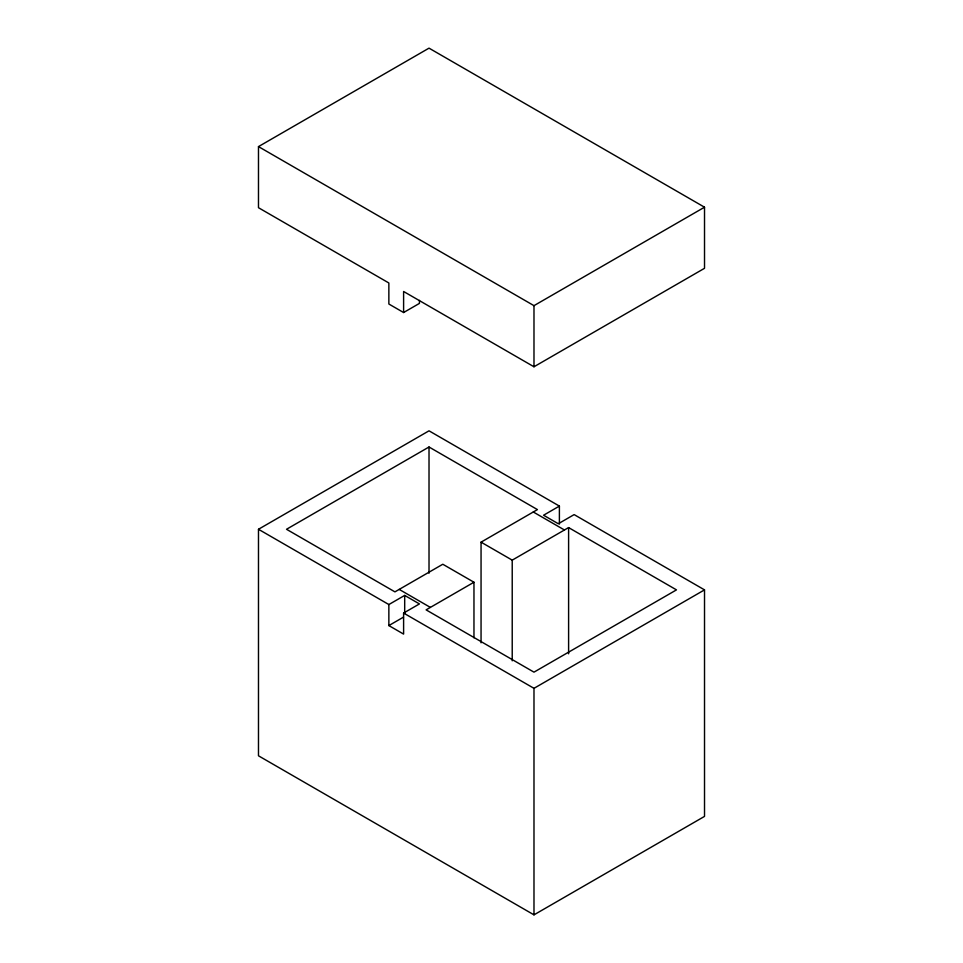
<?xml version="1.0" encoding="UTF-8"?>
<svg xmlns="http://www.w3.org/2000/svg" width="963" height="963" viewBox="0 0 963 963"><rect width="100%" height="100%" fill="white"/><g stroke="black" fill="none" stroke-linecap="round" stroke-linejoin="round"><path stroke-width="1.44" d="M258.481 146.605L429.017 48.15L704.519 207.201L704.519 268.304L533.984 366.771L403.605 291.488L403.605 312.53L388.859 304.019L388.859 282.978L258.481 207.707L258.481 146.605L533.984 305.656L704.519 207.201M403.605 312.53L419.435 303.393L419.435 300.384M559.395 506.093L543.565 515.229L558.311 523.74L574.141 514.603L704.519 589.874L704.519 816.395L533.984 914.85L258.481 755.799L258.481 529.277L429.017 430.822L559.395 506.093L559.395 524.125M481.055 642.815L481.055 542.157L537.438 509.596L429.017 447.001L286.517 529.277L394.938 591.872L442.799 564.246L473.965 582.23L473.965 637.819M388.859 604.547L404.689 595.411L419.435 603.921L403.605 613.058L403.605 634.099L388.859 625.577L388.859 604.547L258.481 529.277M388.859 625.577L403.473 617.139M473.965 582.23L426.103 609.868L533.984 672.15L676.483 589.874L568.603 527.592L512.22 560.141L481.055 542.157M403.605 613.058L533.984 688.328L704.519 589.874M533.285 511.991L564.45 529.987M399.212 589.404L430.377 607.4M568.603 527.592L568.603 653.793M533.984 305.656L533.984 366.771M533.984 688.328L533.984 914.85M512.22 560.141L512.22 660.811M429.017 447.001L429.017 573.202M404.689 595.411L404.689 613.431"/></g></svg>
